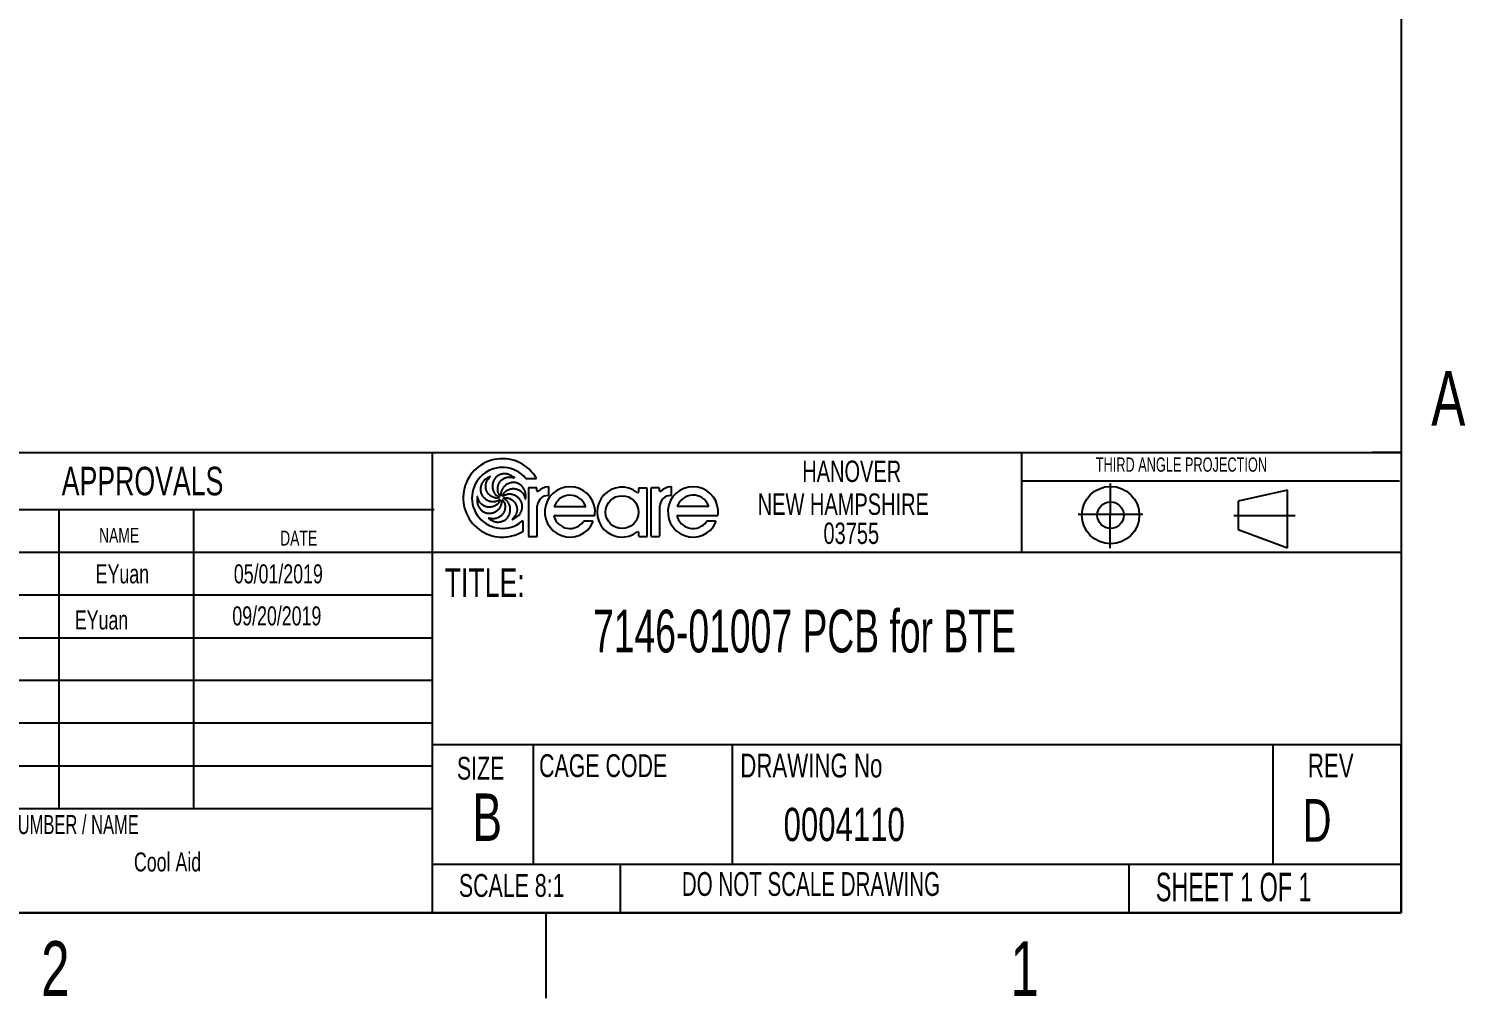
# Model space of a CAD drawing. Extents: x 0.4 to 53.6, y 0.4 to 34.5.
# Drawn here: x 33.28 to 53.28, y 0.4 to 13.89 of the extents above; entities that cross this region are included whole.
import ezdxf
from ezdxf.enums import TextEntityAlignment as Align

# ---------------------------------------------------------------- set-up
doc = ezdxf.new("R2010")
doc.units = 0
doc.header["$LTSCALE"] = 0.125
doc.layers.get('0').update_dxf_attribs({"linetype": 'CONTINUOUS'})
doc.layers.add('FORMAT', color=7, linetype='CONTINUOUS')
doc.layers.add('SLD-0', color=179, linetype='CONTINUOUS')

# ---------------------------------------------------------------- blocks, each defined once
blk = doc.blocks.new('CREARE_PDM_TITLE_BLOCK')
at = {"color": 7, "linetype": 'CONTINUOUS'}
for p, q in [((68.261, 7.995), (67.855, 7.995)), ((68.261, 7.995), (68.261, 3.93)), ((68.261, 1.587), (68.261, 3.93)), ((28.575, 1.587), (68.261, 1.587))]:
    blk.add_line(p, q, dxfattribs=at)
at = {"layer": 'FORMAT'}
for p, q in [((38.1, 7.995), (68.261, 7.995)), ((54.769, 7.995), (54.769, 1.587)), ((62.976, 7.99), (62.976, 6.606)), ((62.976, 7.598), (68.235, 7.598)), ((64.208, 7.563), (64.205, 6.663)), ((66.679, 7.472), (65.991, 7.316)), ((66.679, 6.666), (66.679, 7.472)), ((47.632, 7.201), (54.796, 7.201)), ((49.572, 7.201), (49.572, 3.034)), ((51.446, 7.201), (51.446, 3.034)), ((65.991, 7.316), (65.991, 6.922)), ((63.763, 7.134), (64.663, 7.134)), ((65.929, 7.115), (66.783, 7.115)), ((65.991, 6.922), (66.679, 6.666)), ((47.625, 6.606), (54.769, 6.606)), ((54.769, 6.606), (68.263, 6.606)), ((47.625, 6.011), (54.769, 6.011)), ((47.625, 5.415), (54.769, 5.415)), ((54.769, 4.82), (47.625, 4.82)), ((54.769, 4.225), (47.625, 4.225)), ((54.769, 3.93), (68.261, 3.93)), ((56.175, 3.93), (56.175, 2.263)), ((58.948, 3.93), (58.948, 2.263)), ((66.472, 3.93), (66.472, 2.263)), ((54.769, 3.629), (47.625, 3.629)), ((54.76, 3.034), (47.625, 3.034)), ((54.769, 2.263), (68.263, 2.263)), ((57.386, 2.263), (57.386, 1.587)), ((64.471, 2.263), (64.471, 1.587))]:
    blk.add_line(p, q, dxfattribs=at)
for radius in [0.4, 0.185]:
    blk.add_circle((64.215, 7.122), radius, dxfattribs=at)
at = {"color": 7, "linetype": 'CONTINUOUS'}
for s, height, width, p in [('APPROVALS', 0.3969, 0.7, (49.613, 7.279)), ('HANOVER', 0.2977, 0.7, (59.922, 7.494)), ('THIRD ANGLE PROJECTION', 0.19844, 0.668182, (64.009, 7.667)), ('NEW HAMPSHIRE', 0.29766, 0.7, (59.302, 7.037)), ('03755', 0.2977, 0.7, (60.218, 6.632)), ('NAME', 0.2064, 0.7, (50.133, 6.677)), ('DATE', 0.2064, 0.7, (52.654, 6.637)), ('TITLE:', 0.3969, 0.7, (54.944, 5.865)), ('DRAWING No', 0.3307, 0.7, (59.06, 3.372)), ('REV', 0.3307, 0.7, (66.962, 3.372)), ('SIZE', 0.3175, 0.7, (55.115, 3.345)), ('CAGE CODE', 0.3175, 0.7, (56.259, 3.381)), ('PROJECT NUMBER / NAME', 0.26458, 0.65, (47.697, 2.603))]:
    blk.add_text(s, height=height, dxfattribs=dict(at, width=width)).set_placement(p, align=Align.BOTTOM_LEFT)
blk = doc.blocks.new('BLOCK2')
at = {"layer": 'SLD-0'}
for p, q in [((0.1088, 0.2865), (0.1066, 0.2847)), ((0.1133, 0.2899), (0.1088, 0.2865)), ((0.118, 0.293), (0.1133, 0.2899)), ((0.123, 0.2959), (0.118, 0.293)), ((0.1228, 0.2857), (0.1263, 0.2903)), ((0.1281, 0.2986), (0.123, 0.2959)), ((0.1263, 0.2903), (0.13, 0.2948)), ((0.1332, 0.3013), (0.1281, 0.2986)), ((0.13, 0.2948), (0.1339, 0.2992)), ((0.1345, 0.3019), (0.1332, 0.3013)), ((0.1339, 0.2992), (0.1349, 0.3003)), ((0.1349, 0.3021), (0.1345, 0.3019)), ((0.135, 0.3022), (0.1349, 0.3021)), ((0.1349, 0.3003), (0.1357, 0.3011)), ((0.1352, 0.3021), (0.135, 0.3022)), ((0.1356, 0.3018), (0.1352, 0.3021)), ((0.1358, 0.3014), (0.1356, 0.3018)), ((0.1357, 0.3011), (0.1358, 0.3014)), ((0.1539, 0.2859), (0.1525, 0.2833)), ((0.1555, 0.2885), (0.1539, 0.2859)), ((0.1572, 0.2909), (0.1555, 0.2885)), ((0.159, 0.2933), (0.1572, 0.2909)), ((0.161, 0.2955), (0.159, 0.2933)), ((0.1631, 0.2976), (0.161, 0.2955)), ((0.1653, 0.2996), (0.1631, 0.2976)), ((0.1676, 0.3015), (0.1653, 0.2996)), ((0.17, 0.3033), (0.1676, 0.3015)), ((0.1725, 0.3049), (0.17, 0.3033)), ((0.175, 0.3065), (0.1725, 0.3049)), ((0.1777, 0.3079), (0.175, 0.3065)), ((0.1804, 0.3092), (0.1777, 0.3079)), ((0.1832, 0.3104), (0.1804, 0.3092)), ((0.186, 0.3114), (0.1832, 0.3104)), ((0.1888, 0.3123), (0.186, 0.3114)), ((0.1917, 0.3131), (0.1888, 0.3123)), ((0.1946, 0.3138), (0.1917, 0.3131)), ((0.1918, 0.2845), (0.1941, 0.2864)), ((0.1941, 0.2864), (0.1965, 0.2882)), ((0.1976, 0.3143), (0.1946, 0.3138)), ((0.1965, 0.2882), (0.1989, 0.2899)), ((0.2005, 0.3147), (0.1976, 0.3143)), ((0.1989, 0.2899), (0.2015, 0.2914)), ((0.2034, 0.3149), (0.2005, 0.3147)), ((0.2015, 0.2914), (0.2041, 0.2928)), ((0.2063, 0.315), (0.2034, 0.3149)), ((0.2041, 0.2928), (0.2068, 0.2941)), ((0.2093, 0.315), (0.2063, 0.315)), ((0.2068, 0.2941), (0.2095, 0.2952)), ((0.2121, 0.3148), (0.2093, 0.315)), ((0.2095, 0.2952), (0.2122, 0.2961)), ((0.215, 0.3145), (0.2121, 0.3148)), ((0.2122, 0.2961), (0.215, 0.297)), ((0.2178, 0.3141), (0.215, 0.3145)), ((0.215, 0.297), (0.2178, 0.2976)), ((0.2206, 0.3135), (0.2178, 0.3141)), ((0.2178, 0.2976), (0.2207, 0.2981)), ((0.2233, 0.3128), (0.2206, 0.3135)), ((0.2207, 0.2981), (0.2235, 0.2985)), ((0.226, 0.312), (0.2233, 0.3128)), ((0.2235, 0.2985), (0.2264, 0.2987)), ((0.2286, 0.311), (0.226, 0.312)), ((0.2264, 0.2987), (0.2292, 0.2988)), ((0.2338, 0.3088), (0.2286, 0.311)), ((0.2292, 0.2988), (0.2321, 0.2987)), ((0.2321, 0.2987), (0.2349, 0.2985)), ((0.2389, 0.3063), (0.2338, 0.3088)), ((0.2349, 0.2985), (0.2407, 0.2978)), ((0.2439, 0.3034), (0.2389, 0.3063)), ((0.2407, 0.2978), (0.2464, 0.2968)), ((0.2488, 0.3004), (0.2439, 0.3034)), ((0.2464, 0.2968), (0.2522, 0.2956)), ((0.2537, 0.2973), (0.2488, 0.3004)), ((0.2522, 0.2956), (0.2536, 0.2953)), ((0.2536, 0.2953), (0.2547, 0.295)), ((0.2549, 0.2964), (0.2537, 0.2973)), ((0.2547, 0.295), (0.255, 0.2951)), ((0.2552, 0.2962), (0.2549, 0.2964)), ((0.255, 0.2951), (0.2553, 0.2955)), ((0.2553, 0.2961), (0.2552, 0.2962)), ((0.2554, 0.2959), (0.2553, 0.2961)), ((0.2553, 0.2955), (0.2554, 0.2959)), ((0.3132, 0.2915), (0.3644, 0.2915)), ((0.086, 0.2408), (0.0859, 0.2378)), ((0.0859, 0.2378), (0.086, 0.2348)), ((0.0863, 0.2438), (0.086, 0.2408)), ((0.086, 0.2348), (0.0862, 0.2318)), ((0.0862, 0.2318), (0.0865, 0.2289)), ((0.0866, 0.2468), (0.0863, 0.2438)), ((0.0865, 0.2289), (0.087, 0.2259)), ((0.0871, 0.2497), (0.0866, 0.2468)), ((0.087, 0.2259), (0.0876, 0.223)), ((0.0878, 0.2527), (0.0871, 0.2497)), ((0.0876, 0.223), (0.0884, 0.2201)), ((0.0885, 0.2556), (0.0878, 0.2527)), ((0.0884, 0.2201), (0.0894, 0.2173)), ((0.0894, 0.2584), (0.0885, 0.2556)), ((0.0904, 0.2612), (0.0894, 0.2584)), ((0.0894, 0.2173), (0.0905, 0.2146)), ((0.0916, 0.2639), (0.0904, 0.2612)), ((0.0905, 0.2146), (0.0918, 0.2119)), ((0.0928, 0.2666), (0.0916, 0.2639)), ((0.0942, 0.2692), (0.0928, 0.2666)), ((0.0957, 0.2717), (0.0942, 0.2692)), ((0.0972, 0.2741), (0.0957, 0.2717)), ((0.0989, 0.2764), (0.0972, 0.2741)), ((0.1007, 0.2787), (0.0989, 0.2764)), ((0.1026, 0.2808), (0.1007, 0.2787)), ((0.1046, 0.2828), (0.1026, 0.2808)), ((0.1066, 0.2847), (0.1046, 0.2828)), ((0.1122, 0.2532), (0.1123, 0.2561)), ((0.1123, 0.2502), (0.1122, 0.2532)), ((0.1123, 0.2561), (0.1126, 0.2591)), ((0.1125, 0.2472), (0.1123, 0.2502)), ((0.1128, 0.2443), (0.1125, 0.2472)), ((0.1126, 0.2591), (0.113, 0.262)), ((0.1133, 0.2413), (0.1128, 0.2443)), ((0.113, 0.262), (0.1135, 0.2649)), ((0.114, 0.2384), (0.1133, 0.2413)), ((0.1135, 0.2649), (0.1142, 0.2677)), ((0.1148, 0.2355), (0.114, 0.2384)), ((0.1142, 0.2677), (0.115, 0.2705)), ((0.1158, 0.2326), (0.1148, 0.2355)), ((0.115, 0.2705), (0.116, 0.2732)), ((0.1169, 0.2298), (0.1158, 0.2326)), ((0.116, 0.2732), (0.1171, 0.2758)), ((0.1182, 0.2271), (0.1169, 0.2298)), ((0.1171, 0.2758), (0.1183, 0.2784)), ((0.1196, 0.2244), (0.1182, 0.2271)), ((0.1183, 0.2784), (0.1197, 0.2809)), ((0.1211, 0.2218), (0.1196, 0.2244)), ((0.1197, 0.2809), (0.1212, 0.2833)), ((0.1228, 0.2192), (0.1211, 0.2218)), ((0.1212, 0.2833), (0.1228, 0.2857)), ((0.1246, 0.2168), (0.1228, 0.2192)), ((0.1266, 0.2144), (0.1246, 0.2168)), ((0.1286, 0.2122), (0.1266, 0.2144)), ((0.1457, 0.2568), (0.1456, 0.2538)), ((0.1456, 0.2538), (0.1456, 0.2507)), ((0.1456, 0.2507), (0.1457, 0.2476)), ((0.1459, 0.2599), (0.1457, 0.2568)), ((0.1457, 0.2476), (0.146, 0.2446)), ((0.1462, 0.2629), (0.1459, 0.2599)), ((0.146, 0.2446), (0.1465, 0.2416)), ((0.1467, 0.266), (0.1462, 0.2629)), ((0.1465, 0.2416), (0.147, 0.2386)), ((0.1474, 0.269), (0.1467, 0.266)), ((0.147, 0.2386), (0.1477, 0.2357)), ((0.1481, 0.272), (0.1474, 0.269)), ((0.1477, 0.2357), (0.1485, 0.2329)), ((0.149, 0.2749), (0.1481, 0.272)), ((0.1485, 0.2329), (0.1494, 0.2301)), ((0.15, 0.2777), (0.149, 0.2749)), ((0.1494, 0.2301), (0.1505, 0.2274)), ((0.1512, 0.2805), (0.15, 0.2777)), ((0.1505, 0.2274), (0.1517, 0.2247)), ((0.1525, 0.2833), (0.1512, 0.2805)), ((0.1517, 0.2247), (0.153, 0.2222)), ((0.153, 0.2222), (0.1545, 0.2197)), ((0.1545, 0.2197), (0.1561, 0.2174)), ((0.1561, 0.2174), (0.1578, 0.2152)), ((0.1578, 0.2152), (0.1596, 0.213)), ((0.1716, 0.2418), (0.1718, 0.2448)), ((0.1716, 0.2388), (0.1716, 0.2418)), ((0.1717, 0.2358), (0.1716, 0.2388)), ((0.1719, 0.2329), (0.1717, 0.2358)), ((0.1718, 0.2448), (0.1722, 0.2478)), ((0.1723, 0.23), (0.1719, 0.2329)), ((0.1722, 0.2478), (0.1727, 0.2508)), ((0.1729, 0.2271), (0.1723, 0.23)), ((0.1727, 0.2508), (0.1734, 0.2538)), ((0.1737, 0.2243), (0.1729, 0.2271)), ((0.1734, 0.2538), (0.1742, 0.2567)), ((0.1746, 0.2216), (0.1737, 0.2243)), ((0.1742, 0.2567), (0.1751, 0.2596)), ((0.1756, 0.2189), (0.1746, 0.2216)), ((0.1751, 0.2596), (0.1762, 0.2625)), ((0.1768, 0.2163), (0.1756, 0.2189)), ((0.1762, 0.2625), (0.1774, 0.2652)), ((0.1782, 0.2138), (0.1768, 0.2163)), ((0.1774, 0.2652), (0.1787, 0.268)), ((0.1787, 0.268), (0.1802, 0.2706)), ((0.1802, 0.2706), (0.1818, 0.2732)), ((0.1818, 0.2732), (0.1836, 0.2757)), ((0.1836, 0.2757), (0.1855, 0.2781)), ((0.1855, 0.2781), (0.1875, 0.2803)), ((0.1874, 0.2166), (0.1869, 0.2108)), ((0.1883, 0.2222), (0.1874, 0.2166)), ((0.1875, 0.2803), (0.1896, 0.2825)), ((0.1889, 0.2249), (0.1883, 0.2222)), ((0.1896, 0.2276), (0.1889, 0.2249)), ((0.1896, 0.2825), (0.1918, 0.2845)), ((0.1904, 0.2303), (0.1896, 0.2276)), ((0.1913, 0.233), (0.1904, 0.2303)), ((0.1924, 0.2355), (0.1913, 0.233)), ((0.1937, 0.2381), (0.1924, 0.2355)), ((0.1951, 0.2406), (0.1937, 0.2381)), ((0.1966, 0.243), (0.1951, 0.2406)), ((0.1983, 0.2453), (0.1966, 0.243)), ((0.1976, 0.2095), (0.2004, 0.2146)), ((0.2001, 0.2476), (0.1983, 0.2453)), ((0.202, 0.2498), (0.2001, 0.2476)), ((0.2004, 0.2146), (0.2019, 0.217)), ((0.2019, 0.217), (0.2035, 0.2194)), ((0.2041, 0.252), (0.202, 0.2498)), ((0.2035, 0.2194), (0.2053, 0.2216)), ((0.2063, 0.254), (0.2041, 0.252)), ((0.2053, 0.2216), (0.2072, 0.2238)), ((0.2086, 0.256), (0.2063, 0.254)), ((0.2072, 0.2238), (0.2093, 0.2258)), ((0.211, 0.2578), (0.2086, 0.256)), ((0.2093, 0.2258), (0.2115, 0.2277)), ((0.2135, 0.2596), (0.211, 0.2578)), ((0.2115, 0.2277), (0.2138, 0.2295)), ((0.216, 0.2613), (0.2135, 0.2596)), ((0.2138, 0.2295), (0.2162, 0.2312)), ((0.2187, 0.2628), (0.216, 0.2613)), ((0.2162, 0.2312), (0.2187, 0.2328)), ((0.2214, 0.2643), (0.2187, 0.2628)), ((0.2187, 0.2328), (0.2213, 0.2342)), ((0.2213, 0.2342), (0.224, 0.2356)), ((0.2241, 0.2656), (0.2214, 0.2643)), ((0.224, 0.2356), (0.2268, 0.2368)), ((0.227, 0.2668), (0.2241, 0.2656)), ((0.2268, 0.2368), (0.2297, 0.2378)), ((0.2298, 0.2679), (0.227, 0.2668)), ((0.2297, 0.2378), (0.2326, 0.2387)), ((0.2328, 0.2689), (0.2298, 0.2679)), ((0.2326, 0.2387), (0.2355, 0.2395)), ((0.2357, 0.2697), (0.2328, 0.2689)), ((0.2355, 0.2395), (0.2385, 0.2402)), ((0.2387, 0.2704), (0.2357, 0.2697)), ((0.2385, 0.2402), (0.2415, 0.2406)), ((0.2417, 0.2709), (0.2387, 0.2704)), ((0.2415, 0.2406), (0.2445, 0.241)), ((0.2447, 0.2713), (0.2417, 0.2709)), ((0.2445, 0.241), (0.2476, 0.2412)), ((0.2477, 0.2716), (0.2447, 0.2713)), ((0.2476, 0.2412), (0.2506, 0.2412)), ((0.2507, 0.2716), (0.2477, 0.2716)), ((0.2506, 0.2412), (0.2536, 0.2411)), ((0.2537, 0.2716), (0.2507, 0.2716)), ((0.2536, 0.2411), (0.2567, 0.2408)), ((0.2566, 0.2713), (0.2537, 0.2716)), ((0.2596, 0.2709), (0.2566, 0.2713)), ((0.2567, 0.2408), (0.2597, 0.2404)), ((0.2625, 0.2703), (0.2596, 0.2709)), ((0.2597, 0.2404), (0.2626, 0.2398)), ((0.2654, 0.2696), (0.2625, 0.2703)), ((0.2626, 0.2398), (0.2655, 0.2391)), ((0.2682, 0.2687), (0.2654, 0.2696)), ((0.2655, 0.2391), (0.2684, 0.2382)), ((0.271, 0.2676), (0.2682, 0.2687)), ((0.2684, 0.2382), (0.2712, 0.2371)), ((0.2738, 0.2664), (0.271, 0.2676)), ((0.2712, 0.2371), (0.2739, 0.2359)), ((0.2764, 0.2651), (0.2738, 0.2664)), ((0.2739, 0.2359), (0.2766, 0.2346)), ((0.2791, 0.2636), (0.2764, 0.2651)), ((0.2766, 0.2346), (0.2792, 0.2332)), ((0.2816, 0.2621), (0.2791, 0.2636)), ((0.2792, 0.2332), (0.2817, 0.2316)), ((0.2841, 0.2604), (0.2816, 0.2621)), ((0.2817, 0.2316), (0.2842, 0.23)), ((0.2865, 0.2586), (0.2841, 0.2604)), ((0.2842, 0.23), (0.2865, 0.2282)), ((0.2888, 0.2566), (0.2865, 0.2586)), ((0.2865, 0.2282), (0.2887, 0.2263)), ((0.2887, 0.2263), (0.2908, 0.2242)), ((0.291, 0.2546), (0.2888, 0.2566)), ((0.2908, 0.2242), (0.2928, 0.2221)), ((0.2931, 0.2525), (0.291, 0.2546)), ((0.2928, 0.2221), (0.2947, 0.2199)), ((0.2951, 0.2503), (0.2931, 0.2525)), ((0.2947, 0.2199), (0.2964, 0.2177)), ((0.2971, 0.248), (0.2951, 0.2503)), ((0.2964, 0.2177), (0.298, 0.2153)), ((0.2989, 0.2457), (0.2971, 0.248)), ((0.298, 0.2153), (0.2995, 0.2129)), ((0.3006, 0.2433), (0.2989, 0.2457)), ((0.3021, 0.2408), (0.3006, 0.2433)), ((0.3036, 0.2383), (0.3021, 0.2408)), ((0.3049, 0.2357), (0.3036, 0.2383)), ((0.306, 0.2331), (0.3049, 0.2357)), ((0.307, 0.2304), (0.306, 0.2331)), ((0.3079, 0.2277), (0.307, 0.2304)), ((0.3087, 0.225), (0.3079, 0.2277)), ((0.3093, 0.2223), (0.3087, 0.225)), ((0.3098, 0.2195), (0.3093, 0.2223)), ((0.3105, 0.2139), (0.3098, 0.2195)), ((0.3244, 0.2409), (0.3244, 0.0072)), ((0.3665, 0.2447), (0.3281, 0.2447)), ((0.3665, 0.232), (0.3665, 0.2447)), ((0.426, 0.2112), (0.426, 0.2467)), ((0.8719, 0.2404), (0.8719, 0.2256)), ((0.9107, 0.2442), (0.8757, 0.2442)), ((0.9144, 0.0034), (0.9144, 0.2404)), ((0.9338, 0.2409), (0.9338, 0.0072)), ((0.9722, 0.2447), (0.9376, 0.2447)), ((0.976, 0.232), (0.976, 0.2409)), ((1.0355, 0.2112), (1.0355, 0.2467)), ((0.0692, 0.1932), (0.0691, 0.1874)), ((0.0691, 0.1874), (0.0691, 0.1817)), ((0.0691, 0.1817), (0.0694, 0.176)), ((0.0695, 0.199), (0.0692, 0.1932)), ((0.0694, 0.176), (0.0701, 0.1704)), ((0.0696, 0.2005), (0.0695, 0.199)), ((0.0697, 0.201), (0.0696, 0.2008)), ((0.0696, 0.2008), (0.0696, 0.2005)), ((0.0698, 0.2012), (0.0697, 0.201)), ((0.0703, 0.2013), (0.0698, 0.2012)), ((0.0701, 0.1704), (0.0706, 0.1677)), ((0.0707, 0.2013), (0.0703, 0.2013)), ((0.0706, 0.1677), (0.0713, 0.1649)), ((0.0709, 0.201), (0.0707, 0.2013)), ((0.0713, 0.1999), (0.0709, 0.201)), ((0.0717, 0.1985), (0.0713, 0.1999)), ((0.0713, 0.1649), (0.072, 0.1622)), ((0.0735, 0.193), (0.0717, 0.1985)), ((0.072, 0.1622), (0.0729, 0.1595)), ((0.0729, 0.1595), (0.0739, 0.1569)), ((0.0755, 0.1875), (0.0735, 0.193)), ((0.0739, 0.1569), (0.0751, 0.1543)), ((0.0751, 0.1543), (0.0764, 0.1517)), ((0.0778, 0.1822), (0.0755, 0.1875)), ((0.0764, 0.1517), (0.0778, 0.1492)), ((0.0791, 0.1796), (0.0778, 0.1822)), ((0.0778, 0.1492), (0.0794, 0.1467)), ((0.0804, 0.1771), (0.0791, 0.1796)), ((0.0794, 0.1467), (0.081, 0.1443)), ((0.0819, 0.1747), (0.0804, 0.1771)), ((0.081, 0.1443), (0.0828, 0.1419)), ((0.0835, 0.1723), (0.0819, 0.1747)), ((0.0852, 0.17), (0.0835, 0.1723)), ((0.0871, 0.1678), (0.0852, 0.17)), ((0.0891, 0.1657), (0.0871, 0.1678)), ((0.0912, 0.1637), (0.0891, 0.1657)), ((0.0934, 0.1618), (0.0912, 0.1637)), ((0.0918, 0.2119), (0.0932, 0.2092)), ((0.0932, 0.2092), (0.0948, 0.2067)), ((0.0957, 0.16), (0.0934, 0.1618)), ((0.0948, 0.2067), (0.0965, 0.2042)), ((0.0982, 0.1583), (0.0957, 0.16)), ((0.0965, 0.2042), (0.0983, 0.2018)), ((0.1007, 0.1568), (0.0982, 0.1583)), ((0.0983, 0.2018), (0.1003, 0.1995)), ((0.1003, 0.1995), (0.1024, 0.1972)), ((0.1033, 0.1553), (0.1007, 0.1568)), ((0.1024, 0.1972), (0.1046, 0.1951)), ((0.106, 0.154), (0.1033, 0.1553)), ((0.1046, 0.1951), (0.1069, 0.1931)), ((0.1087, 0.1528), (0.106, 0.154)), ((0.1069, 0.1931), (0.1092, 0.1911)), ((0.1115, 0.1518), (0.1087, 0.1528)), ((0.1092, 0.1911), (0.1117, 0.1893)), ((0.1144, 0.1509), (0.1115, 0.1518)), ((0.1117, 0.1893), (0.1142, 0.1875)), ((0.1142, 0.1875), (0.1168, 0.1859)), ((0.1173, 0.1502), (0.1144, 0.1509)), ((0.1168, 0.1859), (0.1195, 0.1844)), ((0.1203, 0.1496), (0.1173, 0.1502)), ((0.1195, 0.1844), (0.1222, 0.183)), ((0.1232, 0.1491), (0.1203, 0.1496)), ((0.1222, 0.183), (0.125, 0.1818)), ((0.1263, 0.1488), (0.1232, 0.1491)), ((0.125, 0.1818), (0.1278, 0.1806)), ((0.1293, 0.1487), (0.1263, 0.1488)), ((0.1278, 0.1806), (0.1307, 0.1796)), ((0.1308, 0.21), (0.1286, 0.2122)), ((0.1323, 0.1488), (0.1293, 0.1487)), ((0.1307, 0.1796), (0.1335, 0.1788)), ((0.133, 0.2079), (0.1308, 0.21)), ((0.1354, 0.149), (0.1323, 0.1488)), ((0.1353, 0.206), (0.133, 0.2079)), ((0.1335, 0.1788), (0.1364, 0.178)), ((0.1378, 0.2042), (0.1353, 0.206)), ((0.1384, 0.1493), (0.1354, 0.149)), ((0.1364, 0.178), (0.1393, 0.1774)), ((0.1403, 0.2025), (0.1378, 0.2042)), ((0.1414, 0.1498), (0.1384, 0.1493)), ((0.1393, 0.1774), (0.1422, 0.177)), ((0.1428, 0.201), (0.1403, 0.2025)), ((0.1444, 0.1504), (0.1414, 0.1498)), ((0.1422, 0.177), (0.1451, 0.1767)), ((0.1454, 0.1996), (0.1428, 0.201)), ((0.1474, 0.1512), (0.1444, 0.1504)), ((0.1451, 0.1767), (0.1479, 0.1766)), ((0.1481, 0.1983), (0.1454, 0.1996)), ((0.1502, 0.1521), (0.1474, 0.1512)), ((0.1479, 0.1766), (0.1508, 0.1766)), ((0.1508, 0.1972), (0.1481, 0.1983)), ((0.1531, 0.1532), (0.1502, 0.1521)), ((0.1536, 0.1963), (0.1508, 0.1972)), ((0.1508, 0.1766), (0.1536, 0.1768)), ((0.1559, 0.1544), (0.1531, 0.1532)), ((0.1564, 0.1955), (0.1536, 0.1963)), ((0.1536, 0.1768), (0.1564, 0.1772)), ((0.1586, 0.1557), (0.1559, 0.1544)), ((0.1592, 0.1949), (0.1564, 0.1955)), ((0.1564, 0.1772), (0.1591, 0.1777)), ((0.1612, 0.1572), (0.1586, 0.1557)), ((0.1591, 0.1777), (0.1618, 0.1783)), ((0.162, 0.1945), (0.1592, 0.1949)), ((0.1596, 0.213), (0.1615, 0.211)), ((0.1637, 0.1587), (0.1612, 0.1572)), ((0.1615, 0.211), (0.1635, 0.209)), ((0.1618, 0.1783), (0.1645, 0.1791)), ((0.1649, 0.1943), (0.162, 0.1945)), ((0.1635, 0.209), (0.1656, 0.2072)), ((0.1661, 0.1604), (0.1637, 0.1587)), ((0.1645, 0.1791), (0.1672, 0.18)), ((0.1678, 0.1942), (0.1649, 0.1943)), ((0.1656, 0.2072), (0.17, 0.2036)), ((0.1684, 0.1622), (0.1661, 0.1604)), ((0.1672, 0.18), (0.1725, 0.182)), ((0.1735, 0.1943), (0.1678, 0.1942)), ((0.1706, 0.1642), (0.1684, 0.1622)), ((0.17, 0.2036), (0.1747, 0.2003)), ((0.1727, 0.1662), (0.1706, 0.1642)), ((0.1725, 0.182), (0.1831, 0.1868)), ((0.1746, 0.1683), (0.1727, 0.1662)), ((0.1793, 0.1948), (0.1735, 0.1943)), ((0.1764, 0.1706), (0.1746, 0.1683)), ((0.1747, 0.2003), (0.1795, 0.1971)), ((0.178, 0.1729), (0.1764, 0.1706)), ((0.1795, 0.1754), (0.178, 0.1729)), ((0.1812, 0.2089), (0.1782, 0.2138)), ((0.1823, 0.1804), (0.1795, 0.1754)), ((0.1798, 0.1423), (0.1816, 0.1446)), ((0.1845, 0.2041), (0.1812, 0.2089)), ((0.1816, 0.1446), (0.1833, 0.147)), ((0.1848, 0.1857), (0.1823, 0.1804)), ((0.1833, 0.147), (0.1849, 0.1494)), ((0.1849, 0.1494), (0.1862, 0.1519)), ((0.1862, 0.1519), (0.1875, 0.1544)), ((0.1869, 0.2108), (0.1865, 0.205)), ((0.1875, 0.1544), (0.1886, 0.157)), ((0.1886, 0.157), (0.1895, 0.1596)), ((0.1895, 0.1596), (0.1903, 0.1623)), ((0.1903, 0.1623), (0.191, 0.165)), ((0.191, 0.165), (0.1916, 0.1678)), ((0.1916, 0.1678), (0.1925, 0.1734)), ((0.1925, 0.1734), (0.193, 0.1791)), ((0.193, 0.1791), (0.1934, 0.1849)), ((0.1951, 0.2043), (0.1976, 0.2095)), ((0.1954, 0.1859), (0.1987, 0.1811)), ((0.2022, 0.2056), (0.197, 0.203)), ((0.1987, 0.1811), (0.2017, 0.1762)), ((0.2052, 0.1897), (0.2004, 0.1929)), ((0.2006, 0.1951), (0.2064, 0.1956)), ((0.2017, 0.1762), (0.2031, 0.1736)), ((0.2074, 0.2079), (0.2022, 0.2056)), ((0.2031, 0.1736), (0.2043, 0.171)), ((0.2043, 0.171), (0.2054, 0.1684)), ((0.2099, 0.1864), (0.2052, 0.1897)), ((0.2054, 0.1684), (0.2063, 0.1656)), ((0.2063, 0.1656), (0.207, 0.1628)), ((0.2064, 0.1956), (0.2121, 0.1958)), ((0.207, 0.1628), (0.2076, 0.16)), ((0.2127, 0.21), (0.2074, 0.2079)), ((0.2076, 0.16), (0.208, 0.1571)), ((0.2081, 0.1452), (0.2077, 0.1422)), ((0.208, 0.1571), (0.2082, 0.1541)), ((0.2083, 0.1482), (0.2081, 0.1452)), ((0.2082, 0.1541), (0.2083, 0.1512)), ((0.2083, 0.1512), (0.2083, 0.1482)), ((0.2143, 0.1828), (0.2099, 0.1864)), ((0.2121, 0.1958), (0.215, 0.1957)), ((0.2154, 0.2109), (0.2127, 0.21)), ((0.2164, 0.1809), (0.2143, 0.1828)), ((0.215, 0.1957), (0.2179, 0.1954)), ((0.2181, 0.2116), (0.2154, 0.2109)), ((0.2184, 0.179), (0.2164, 0.1809)), ((0.2179, 0.1954), (0.2207, 0.195)), ((0.2208, 0.2123), (0.2181, 0.2116)), ((0.2203, 0.1769), (0.2184, 0.179)), ((0.2222, 0.1748), (0.2203, 0.1769)), ((0.2207, 0.195), (0.2235, 0.1944)), ((0.2235, 0.2128), (0.2208, 0.2123)), ((0.2239, 0.1726), (0.2222, 0.1748)), ((0.2263, 0.2131), (0.2235, 0.2128)), ((0.2235, 0.1944), (0.2263, 0.1937)), ((0.2254, 0.1702), (0.2239, 0.1726)), ((0.2269, 0.1678), (0.2254, 0.1702)), ((0.2291, 0.2133), (0.2263, 0.2131)), ((0.2263, 0.1937), (0.2291, 0.1927)), ((0.2282, 0.1652), (0.2269, 0.1678)), ((0.2294, 0.1626), (0.2282, 0.1652)), ((0.232, 0.2134), (0.2291, 0.2133)), ((0.2291, 0.1927), (0.2318, 0.1916)), ((0.2305, 0.1599), (0.2294, 0.1626)), ((0.2314, 0.1571), (0.2305, 0.1599)), ((0.2322, 0.1542), (0.2314, 0.1571)), ((0.2318, 0.1916), (0.2345, 0.1904)), ((0.2348, 0.2132), (0.232, 0.2134)), ((0.2329, 0.1513), (0.2322, 0.1542)), ((0.2334, 0.1484), (0.2329, 0.1513)), ((0.2339, 0.1454), (0.2334, 0.1484)), ((0.2342, 0.1423), (0.2339, 0.1454)), ((0.2345, 0.1904), (0.2371, 0.189)), ((0.2377, 0.2129), (0.2348, 0.2132)), ((0.2371, 0.189), (0.2397, 0.1874)), ((0.2406, 0.2125), (0.2377, 0.2129)), ((0.2397, 0.1874), (0.2421, 0.1858)), ((0.2435, 0.2119), (0.2406, 0.2125)), ((0.2421, 0.1858), (0.2446, 0.1839)), ((0.2464, 0.2112), (0.2435, 0.2119)), ((0.2446, 0.1839), (0.2469, 0.182)), ((0.2492, 0.2103), (0.2464, 0.2112)), ((0.2469, 0.182), (0.2491, 0.18)), ((0.2491, 0.18), (0.2513, 0.1778)), ((0.2521, 0.2093), (0.2492, 0.2103)), ((0.2513, 0.1778), (0.2533, 0.1755)), ((0.2549, 0.2082), (0.2521, 0.2093)), ((0.2533, 0.1755), (0.2553, 0.1732)), ((0.2577, 0.2069), (0.2549, 0.2082)), ((0.2553, 0.1732), (0.2571, 0.1707)), ((0.2571, 0.1707), (0.2588, 0.1682)), ((0.2604, 0.2055), (0.2577, 0.2069)), ((0.2588, 0.1682), (0.2603, 0.1656)), ((0.2603, 0.1656), (0.2618, 0.1629)), ((0.2631, 0.204), (0.2604, 0.2055)), ((0.2618, 0.1629), (0.263, 0.1601)), ((0.263, 0.1601), (0.2641, 0.1573)), ((0.2657, 0.2024), (0.2631, 0.204)), ((0.2641, 0.1573), (0.2651, 0.1545)), ((0.2651, 0.1545), (0.2659, 0.1516)), ((0.2682, 0.2007), (0.2657, 0.2024)), ((0.2659, 0.1516), (0.2666, 0.1486)), ((0.2666, 0.1486), (0.2671, 0.1457)), ((0.2671, 0.1457), (0.2674, 0.1427)), ((0.2707, 0.1988), (0.2682, 0.2007)), ((0.273, 0.1969), (0.2707, 0.1988)), ((0.2753, 0.1949), (0.273, 0.1969)), ((0.2775, 0.1927), (0.2753, 0.1949)), ((0.2796, 0.1905), (0.2775, 0.1927)), ((0.2816, 0.1882), (0.2796, 0.1905)), ((0.2834, 0.1858), (0.2816, 0.1882)), ((0.2851, 0.1833), (0.2834, 0.1858)), ((0.2867, 0.1807), (0.2851, 0.1833)), ((0.2881, 0.1781), (0.2867, 0.1807)), ((0.2894, 0.1754), (0.2881, 0.1781)), ((0.2905, 0.1726), (0.2894, 0.1754)), ((0.2915, 0.1698), (0.2905, 0.1726)), ((0.2923, 0.1669), (0.2915, 0.1698)), ((0.2929, 0.164), (0.2923, 0.1669)), ((0.2928, 0.1402), (0.2933, 0.1432)), ((0.2934, 0.1611), (0.2929, 0.164)), ((0.2933, 0.1432), (0.2936, 0.1462)), ((0.2937, 0.1581), (0.2934, 0.1611)), ((0.2936, 0.1462), (0.2939, 0.1491)), ((0.2939, 0.1551), (0.2937, 0.1581)), ((0.294, 0.1521), (0.2939, 0.1551)), ((0.2939, 0.1491), (0.294, 0.1521)), ((0.2995, 0.2129), (0.3008, 0.2103)), ((0.3008, 0.2103), (0.3021, 0.2078)), ((0.3021, 0.2078), (0.3044, 0.2025)), ((0.3044, 0.2025), (0.3064, 0.197)), ((0.3064, 0.197), (0.3082, 0.1914)), ((0.3082, 0.1914), (0.3086, 0.19)), ((0.3086, 0.19), (0.309, 0.189)), ((0.309, 0.189), (0.3092, 0.1887)), ((0.3092, 0.1887), (0.3096, 0.1886)), ((0.3096, 0.1886), (0.3101, 0.1888)), ((0.3101, 0.1888), (0.3102, 0.1889)), ((0.3102, 0.1889), (0.3103, 0.1891)), ((0.3103, 0.1895), (0.3104, 0.1909)), ((0.3103, 0.1891), (0.3103, 0.1895)), ((0.3104, 0.1909), (0.3107, 0.1968)), ((0.3108, 0.2083), (0.3105, 0.2139)), ((0.3107, 0.1968), (0.3108, 0.2025)), ((0.3108, 0.2025), (0.3108, 0.2083)), ((0.3681, 0.0072), (0.3681, 0.1558)), ((0.6044, 0.1502), (0.4521, 0.1502)), ((0.9776, 0.0072), (0.9776, 0.1558)), ((1.2162, 0.1527), (1.0641, 0.1527)), ((0.0828, 0.1419), (0.0848, 0.1396)), ((0.0848, 0.1396), (0.0868, 0.1375)), ((0.0868, 0.1375), (0.0889, 0.1353)), ((0.0889, 0.1353), (0.0911, 0.1333)), ((0.0911, 0.1333), (0.0934, 0.1314)), ((0.0934, 0.1314), (0.0958, 0.1296)), ((0.0958, 0.1296), (0.0983, 0.1279)), ((0.0983, 0.1279), (0.1008, 0.1263)), ((0.1008, 0.1263), (0.1035, 0.1249)), ((0.1035, 0.1249), (0.1061, 0.1235)), ((0.1061, 0.1235), (0.1089, 0.1223)), ((0.1089, 0.1223), (0.1117, 0.1213)), ((0.1117, 0.1213), (0.1145, 0.1204)), ((0.1145, 0.1204), (0.1174, 0.1196)), ((0.1174, 0.1196), (0.1203, 0.1191)), ((0.1203, 0.1191), (0.1233, 0.1186)), ((0.1233, 0.1186), (0.1262, 0.1184)), ((0.1246, 0.0945), (0.1245, 0.094)), ((0.1245, 0.094), (0.1246, 0.0938)), ((0.1249, 0.0949), (0.1246, 0.0945)), ((0.1246, 0.0938), (0.1247, 0.0937)), ((0.1247, 0.0937), (0.125, 0.0935)), ((0.1252, 0.0949), (0.1249, 0.0949)), ((0.125, 0.0935), (0.1262, 0.0927)), ((0.1263, 0.0947), (0.1252, 0.0949)), ((0.1262, 0.1184), (0.1292, 0.1183)), ((0.1262, 0.0927), (0.1311, 0.0895)), ((0.1277, 0.0943), (0.1263, 0.0947)), ((0.1335, 0.0931), (0.1277, 0.0943)), ((0.1292, 0.1183), (0.1322, 0.1184)), ((0.1311, 0.0895), (0.136, 0.0865)), ((0.1322, 0.1184), (0.1352, 0.1187)), ((0.1392, 0.0921), (0.1335, 0.0931)), ((0.1352, 0.1187), (0.1382, 0.119)), ((0.136, 0.0865), (0.141, 0.0837)), ((0.1382, 0.119), (0.1412, 0.1196)), ((0.145, 0.0915), (0.1392, 0.0921)), ((0.141, 0.0837), (0.1461, 0.0811)), ((0.1412, 0.1196), (0.1442, 0.1203)), ((0.1442, 0.1203), (0.1472, 0.1211)), ((0.1478, 0.0913), (0.145, 0.0915)), ((0.1461, 0.0811), (0.1513, 0.0789)), ((0.1472, 0.1211), (0.1501, 0.1221)), ((0.1507, 0.0912), (0.1478, 0.0913)), ((0.1501, 0.1221), (0.1529, 0.1231)), ((0.1535, 0.0913), (0.1507, 0.0912)), ((0.1513, 0.0789), (0.1539, 0.078)), ((0.1529, 0.1231), (0.1558, 0.1244)), ((0.1564, 0.0915), (0.1535, 0.0913)), ((0.1539, 0.078), (0.1566, 0.0772)), ((0.1558, 0.1244), (0.1585, 0.1257)), ((0.1592, 0.0918), (0.1564, 0.0915)), ((0.1566, 0.0772), (0.1593, 0.0764)), ((0.1585, 0.1257), (0.1612, 0.1271)), ((0.1621, 0.0923), (0.1592, 0.0918)), ((0.1593, 0.0764), (0.1621, 0.0759)), ((0.1612, 0.1271), (0.1639, 0.1287)), ((0.1649, 0.093), (0.1621, 0.0923)), ((0.1621, 0.0759), (0.1649, 0.0754)), ((0.1639, 0.1287), (0.1665, 0.1304)), ((0.1677, 0.0938), (0.1649, 0.093)), ((0.1649, 0.0754), (0.1678, 0.0751)), ((0.1665, 0.1304), (0.1689, 0.1321)), ((0.1704, 0.0948), (0.1677, 0.0938)), ((0.1678, 0.0751), (0.1706, 0.075)), ((0.1689, 0.1321), (0.1713, 0.134)), ((0.1731, 0.0959), (0.1704, 0.0948)), ((0.1706, 0.075), (0.1736, 0.0749)), ((0.1713, 0.134), (0.1736, 0.136)), ((0.1758, 0.0972), (0.1731, 0.0959)), ((0.1736, 0.136), (0.1758, 0.138)), ((0.1736, 0.0749), (0.1765, 0.075)), ((0.1758, 0.138), (0.1779, 0.1401)), ((0.1784, 0.0986), (0.1758, 0.0972)), ((0.1765, 0.075), (0.1794, 0.0753)), ((0.1779, 0.1401), (0.1798, 0.1423)), ((0.181, 0.1001), (0.1784, 0.0986)), ((0.1794, 0.0753), (0.1823, 0.0757)), ((0.1834, 0.1018), (0.181, 0.1001)), ((0.1823, 0.0757), (0.1853, 0.0762)), ((0.1858, 0.1035), (0.1834, 0.1018)), ((0.1853, 0.0762), (0.1882, 0.0769)), ((0.1881, 0.1055), (0.1858, 0.1035)), ((0.1903, 0.1075), (0.1881, 0.1055)), ((0.1882, 0.0769), (0.1911, 0.0776)), ((0.1924, 0.1096), (0.1903, 0.1075)), ((0.1911, 0.0776), (0.1939, 0.0786)), ((0.1944, 0.1119), (0.1924, 0.1096)), ((0.1939, 0.0786), (0.1967, 0.0796)), ((0.1963, 0.1143), (0.1944, 0.1119)), ((0.1981, 0.1168), (0.1963, 0.1143)), ((0.1967, 0.0796), (0.1995, 0.0808)), ((0.1997, 0.1193), (0.1981, 0.1168)), ((0.1995, 0.0808), (0.2022, 0.0821)), ((0.2012, 0.122), (0.1997, 0.1193)), ((0.2025, 0.1247), (0.2012, 0.122)), ((0.2022, 0.0821), (0.2049, 0.0835)), ((0.2037, 0.1275), (0.2025, 0.1247)), ((0.2048, 0.1304), (0.2037, 0.1275)), ((0.2057, 0.1333), (0.2048, 0.1304)), ((0.2049, 0.0835), (0.2074, 0.085)), ((0.2065, 0.1362), (0.2057, 0.1333)), ((0.2072, 0.1392), (0.2065, 0.1362)), ((0.2077, 0.1422), (0.2072, 0.1392)), ((0.2074, 0.085), (0.2099, 0.0867)), ((0.2099, 0.0867), (0.2123, 0.0884)), ((0.2123, 0.0884), (0.2146, 0.0903)), ((0.2146, 0.0903), (0.2168, 0.0923)), ((0.2168, 0.0923), (0.2189, 0.0945)), ((0.2189, 0.0945), (0.2209, 0.0967)), ((0.2209, 0.0967), (0.2227, 0.0991)), ((0.2227, 0.0991), (0.2244, 0.1015)), ((0.2244, 0.1015), (0.226, 0.1041)), ((0.226, 0.1041), (0.2274, 0.1067)), ((0.2274, 0.1067), (0.2287, 0.1094)), ((0.2287, 0.1094), (0.2299, 0.1122)), ((0.2299, 0.1122), (0.2309, 0.1151)), ((0.2309, 0.1151), (0.2318, 0.118)), ((0.2318, 0.118), (0.2325, 0.121)), ((0.2325, 0.121), (0.2332, 0.124)), ((0.2332, 0.124), (0.2337, 0.127)), ((0.2337, 0.127), (0.234, 0.1301)), ((0.234, 0.1301), (0.2343, 0.1331)), ((0.2343, 0.1393), (0.2342, 0.1423)), ((0.2344, 0.1362), (0.2343, 0.1393)), ((0.2343, 0.1331), (0.2344, 0.1362)), ((0.2442, 0.0889), (0.2441, 0.0886)), ((0.2441, 0.0886), (0.2443, 0.0882)), ((0.245, 0.0897), (0.2442, 0.0889)), ((0.2443, 0.0882), (0.2447, 0.0878)), ((0.2447, 0.0878), (0.2449, 0.0878)), ((0.2449, 0.0878), (0.245, 0.0879)), ((0.246, 0.0908), (0.245, 0.0897)), ((0.245, 0.0879), (0.2454, 0.088)), ((0.2454, 0.088), (0.2467, 0.0887)), ((0.2499, 0.0952), (0.246, 0.0908)), ((0.2467, 0.0887), (0.2519, 0.0913)), ((0.2536, 0.0996), (0.2499, 0.0952)), ((0.2519, 0.0913), (0.2569, 0.0941)), ((0.2571, 0.1043), (0.2536, 0.0996)), ((0.2569, 0.0941), (0.2619, 0.097)), ((0.2587, 0.1066), (0.2571, 0.1043)), ((0.2602, 0.1091), (0.2587, 0.1066)), ((0.2616, 0.1116), (0.2602, 0.1091)), ((0.2628, 0.1141), (0.2616, 0.1116)), ((0.2619, 0.097), (0.2666, 0.1001)), ((0.2639, 0.1168), (0.2628, 0.1141)), ((0.2649, 0.1195), (0.2639, 0.1168)), ((0.2657, 0.1223), (0.2649, 0.1195)), ((0.2664, 0.1251), (0.2657, 0.1223)), ((0.267, 0.128), (0.2664, 0.1251)), ((0.2666, 0.1001), (0.2711, 0.1035)), ((0.2673, 0.1309), (0.267, 0.128)), ((0.2676, 0.1338), (0.2673, 0.1309)), ((0.2674, 0.1427), (0.2676, 0.1398)), ((0.2676, 0.1398), (0.2677, 0.1368)), ((0.2677, 0.1368), (0.2676, 0.1338)), ((0.2711, 0.1035), (0.2733, 0.1053)), ((0.2733, 0.1053), (0.2753, 0.1072)), ((0.2753, 0.1072), (0.2773, 0.1092)), ((0.2773, 0.1092), (0.2792, 0.1113)), ((0.2792, 0.1113), (0.281, 0.1135)), ((0.281, 0.1135), (0.2827, 0.1158)), ((0.2827, 0.1158), (0.2842, 0.1182)), ((0.2842, 0.1182), (0.2857, 0.1208)), ((0.2857, 0.1208), (0.2871, 0.1233)), ((0.2871, 0.1233), (0.2883, 0.126)), ((0.2883, 0.126), (0.2895, 0.1287)), ((0.2895, 0.1287), (0.2905, 0.1315)), ((0.2905, 0.1315), (0.2914, 0.1344)), ((0.2914, 0.1344), (0.2921, 0.1373)), ((0.2921, 0.1373), (0.2928, 0.1402)), ((0.2981, 0.0316), (0.2981, 0.076)), ((0.4551, 0.1077), (0.6514, 0.1077)), ((0.6414, 0.0792), (0.6012, 0.0792)), ((1.0622, 0.1077), (1.2633, 0.1077)), ((1.2533, 0.0792), (1.2132, 0.0792)), ((0.3281, 0.0034), (0.3644, 0.0034)), ((0.8719, 0.023), (0.8719, 0.0072)), ((0.8757, 0.0034), (0.9144, 0.0034)), ((0.9376, 0.0034), (0.9738, 0.0034))]:
    blk.add_line(p, q, dxfattribs=at)
blk.add_circle((0.7899, 0.1243), 0.0817, dxfattribs=at)
for centre, radius, start, end in [((0.195, 0.195), 0.195, 29.67634, 301.31767), ((0.195, 0.195), 0.1513, 40.31559, 309.88715), ((0.3132, 0.2953), 0.00375, 220.31559, 270), ((0.3281, 0.2409), 0.00375, 90, 180), ((0.3702, 0.232), 0.00375, 180, 308.84592), ((0.436, 0.1504), 0.101, 98.09988, 128.84592), ((0.5309, 0.1255), 0.1251, 353.33855, 335.63242), ((0.4223, 0.2467), 0.00375, 0, 98.09988), ((0.7899, 0.1243), 0.1242, 52.3188, 307.6812), ((0.8682, 0.2256), 0.00375, 232.3188, 360), ((0.8757, 0.2404), 0.00375, 90, 180), ((0.9107, 0.2404), 0.00375, 360, 90), ((0.9376, 0.2409), 0.00375, 90, 180), ((0.9722, 0.2409), 0.00375, 360, 90), ((0.9797, 0.232), 0.00375, 180, 308.84592), ((1.0454, 0.1504), 0.101, 98.09988, 128.84592), ((1.1428, 0.1255), 0.1251, 353.33855, 335.63242), ((1.0317, 0.2467), 0.00375, 360, 98.09988), ((0.19, 0.195), 0.0106, 168.70456, 180.76504), ((0.19, 0.195), 0.0106, 230.05829, 240.76504), ((0.19, 0.195), 0.0106, 108.70456, 120.76504), ((0.19, 0.195), 0.0106, 288.70456, 300.76504), ((0.19, 0.195), 0.0106, 48.70456, 60.76504), ((0.19, 0.195), 0.0106, 348.70456, 0.76504), ((0.4252, 0.1502), 0.0574, 92.75434, 174.44381), ((0.4223, 0.2112), 0.00375, 272.75434, 360), ((0.5309, 0.1255), 0.0826, 21.14419, 162.60785), ((0.6044, 0.1539), 0.00375, 270, 21.14419), ((1.0347, 0.1502), 0.0574, 92.75434, 174.44381), ((1.0317, 0.2112), 0.00375, 272.75434, 360), ((1.1428, 0.1255), 0.0833, 22.86651, 160.96749), ((1.2162, 0.1564), 0.00375, 270, 22.86651), ((0.2944, 0.076), 0.00375, 0, 129.88715), ((0.4551, 0.1039), 0.00375, 90, 195.88612), ((0.5309, 0.1255), 0.0826, 195.88612, 324.55639), ((0.6012, 0.0754), 0.00375, 90, 144.55639), ((0.6414, 0.0754), 0.00375, 335.63242, 90), ((0.6514, 0.1114), 0.00375, 270, 353.33855), ((1.1428, 0.1255), 0.0826, 192.46664, 324.55639), ((1.2132, 0.0754), 0.00375, 90, 144.55639), ((1.2533, 0.0754), 0.00375, 335.63242, 90), ((1.2633, 0.1114), 0.00375, 270, 353.33855), ((0.2944, 0.0316), 0.00375, 301.31767, 0), ((0.3281, 0.0072), 0.00375, 180, 270), ((0.3644, 0.0072), 0.00375, 270, 0), ((0.8682, 0.023), 0.00375, 360, 127.6812), ((0.8757, 0.0072), 0.00375, 180, 270), ((0.9376, 0.0072), 0.00375, 180, 270), ((0.9738, 0.0072), 0.00375, 270, 0)]:
    blk.add_arc(centre, radius, start, end, dxfattribs=at)

msp = doc.modelspace()

# ---------------------------------------------------------------- linework, layer by layer
at = {"layer": 'FORMAT', "linetype": 'CONTINUOUS'}
for p, q in [((52.388, 33.337), (52.388, 1.587)), ((52.388, 1.587), (1.587, 1.587)), ((40.481, 1.587), (40.481, 0.397))]:
    msp.add_line(p, q, dxfattribs=at)

# ---------------------------------------------------------------- block references
at = {"color": 7, "linetype": 'CONTINUOUS'}
msp.add_blockref('CREARE_PDM_TITLE_BLOCK', (-15.873, 0), dxfattribs=at)
at = {"color": 7, "linetype": 'CONTINUOUS', "xscale": 2.8, "yscale": 2.8, "zscale": 2.8}
msp.add_blockref('BLOCK2', (39.329, 6.816), dxfattribs=at)

# ---------------------------------------------------------------- texts
at = {"color": 7, "linetype": 'CONTINUOUS'}
for s, height, width, p in [('A', 0.762, 0.7, (52.806, 8.138)), ('EYuan', 0.2646, 0.7, (34.213, 6.093)), ('05/01/2019', 0.2646, 0.7, (36.136, 6.093)), ('09/20/2019', 0.2646, 0.7, (36.115, 5.508)), ('7146-01007 PCB for BTE', 0.59531, 0.652273, (41.136, 5.032)), ('EYuan', 0.2646, 0.7, (33.922, 5.451)), ('B', 0.661, 0.7, (39.457, 2.388)), ('0004110', 0.463, 0.7, (43.79, 2.446)), ('D', 0.595, 0.7, (51.015, 2.396)), ('Cool Aid', 0.2646, 0.7, (34.745, 2.083)), ('SCALE 8:1', 0.3175, 0.7, (39.269, 1.713)), ('DO NOT SCALE DRAWING', 0.33073, 0.6475, (42.373, 1.723)), ('SHEET 1 OF 1', 0.39687, 0.6125, (48.972, 1.628)), ('2', 0.762, 0.7, (33.453, 0.201)), ('1', 0.762, 0.7, (46.947, 0.201))]:
    msp.add_text(s, height=height, dxfattribs=dict(at, width=width)).set_placement(p, align=Align.BOTTOM_LEFT)

doc.saveas('drawing.dxf')
